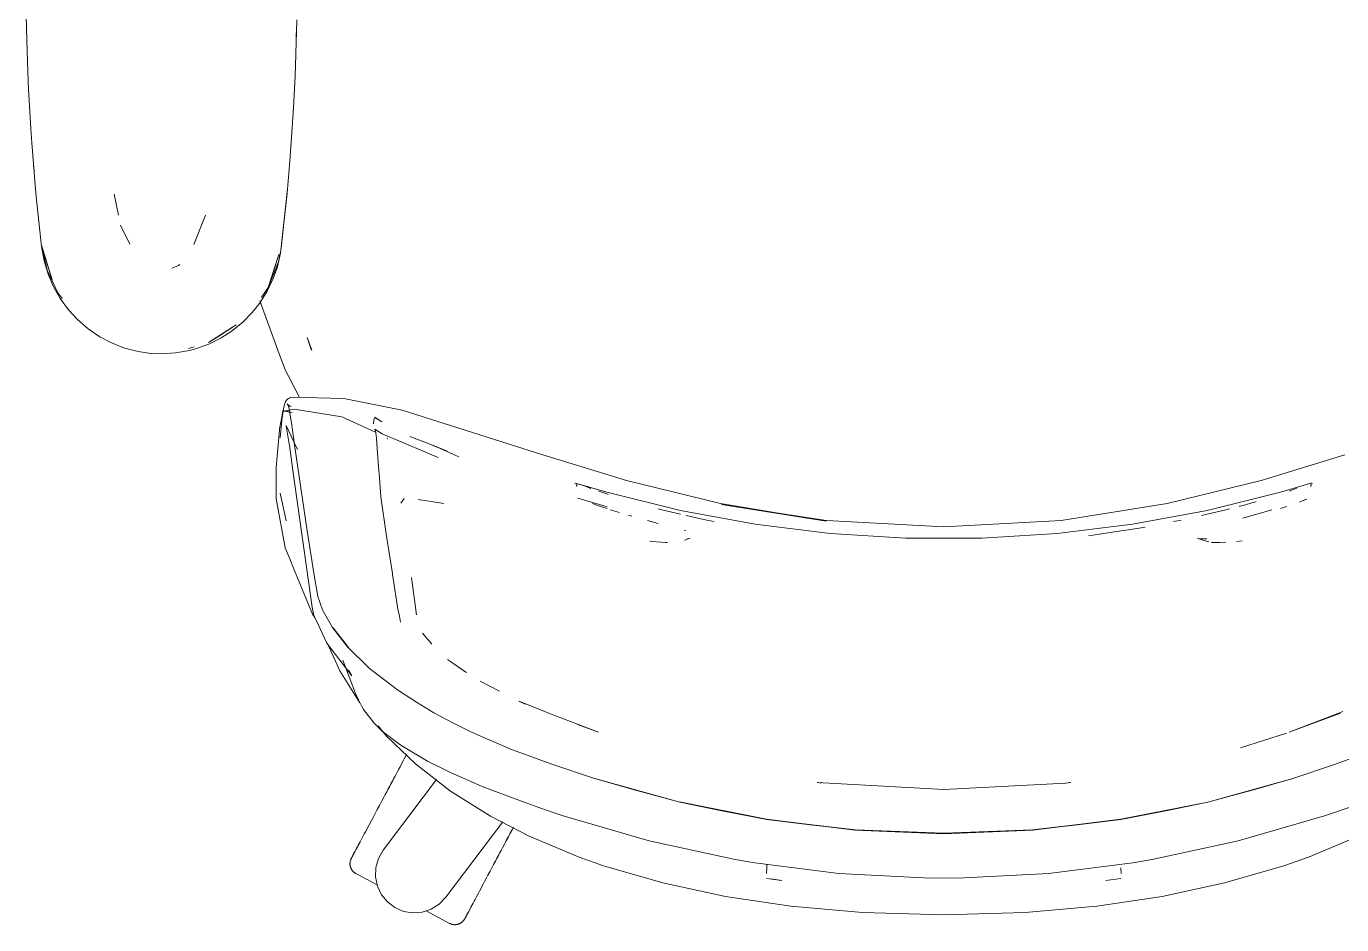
# Model space of a CAD drawing. Header units: millimetres. Extents: x 155927 to 326028, y -36033 to 97293.
# Drawn here: x 170546.9 to 171017.6, y 22986.7 to 23308.2 of the extents above; entities that cross this region are included whole.
import ezdxf

# ---------------------------------------------------------------- set-up
doc = ezdxf.new("R2010")
doc.units = ezdxf.units.MM
doc.header["$MEASUREMENT"] = 0
doc.layers.add('G-IMPT', color=8, linetype='CONTINUOUS', lineweight=9)
doc.layers.add('I-FURN', color=8, linetype='CONTINUOUS', lineweight=9)

msp = doc.modelspace()

# ---------------------------------------------------------------- linework, layer by layer
at = {"layer": 'G-IMPT'}
for p, q in [((170546.85, 23311.91), (170547.02, 23303.49)), ((170643.62, 23310.55), (170643.33, 23298.24)), ((170547.41, 23291.73), (170547.02, 23303.49)), ((170643.41, 23302.11), (170643.49, 23303.77)), ((170643.49, 23303.77), (170643.49, 23305.85)), ((170547.16, 23298.55), (170547.14, 23300.05)), ((170547.27, 23296.62), (170547.16, 23298.55)), ((170643.03, 23290.36), (170643.33, 23298.24)), ((170547.41, 23291.73), (170547.66, 23285.71)), ((170643.03, 23290.36), (170642.49, 23279.05)), ((170548.47, 23271.57), (170547.66, 23285.71)), ((170641.93, 23270.18), (170642.49, 23279.05)), ((170548.8, 23266.48), (170548.47, 23271.57)), ((170641.93, 23270.18), (170641.2, 23259.9)), ((170548.8, 23266.48), (170550.05, 23251.42)), ((170641.8, 23268.14), (170641.66, 23266.72)), ((170641.8, 23268.14), (170641.89, 23270.04)), ((170549.45, 23258.3), (170549.62, 23256.62)), ((170640.22, 23248.5), (170641.2, 23259.9)), ((170550.05, 23251.42), (170550.39, 23247.29)), ((170550.39, 23247.29), (170552.3, 23229.37)), ((170578.27, 23248.08), (170579.84, 23240.65)), ((170637.87, 23227.06), (170640.32, 23250.02)), ((170637.87, 23227.06), (170640.22, 23248.5)), ((170640.32, 23250.02), (170638.2, 23229.88)), ((170610.97, 23240.58), (170606.82, 23230.16)), ((170583.87, 23230.25), (170580.6, 23237.03)), ((170580.68, 23236.75), (170580.6, 23237.03)), ((170552.3, 23229.88), (170556.13, 23217.42)), ((170552.3, 23229.88), (170553.21, 23226.56)), ((170552.3, 23229.37), (170553.19, 23224.32)), ((170554.34, 23220.91), (170552.43, 23229.31)), ((170637.87, 23227.06), (170638.2, 23229.88)), ((170554.66, 23219.46), (170553.19, 23224.32)), ((170556.13, 23217.42), (170553.21, 23226.56)), ((170633.47, 23214.71), (170637.28, 23226.56)), ((170637.07, 23223.93), (170633.47, 23214.71)), ((170634.37, 23217.42), (170637.28, 23226.56)), ((170637.87, 23227.06), (170636.71, 23222.1)), ((170637.65, 23226.99), (170637.07, 23223.93)), ((170554.34, 23220.91), (170558.08, 23212.85)), ((170556.47, 23215.22), (170554.66, 23219.46)), ((170599.07, 23221.62), (170601.3, 23222.63)), ((170601.3, 23222.63), (170601.75, 23222.93)), ((170635.26, 23217.97), (170636.71, 23222.1)), ((170556.47, 23215.22), (170558.98, 23210.78)), ((170633.47, 23214.71), (170631.04, 23211.13)), ((170633.07, 23213.39), (170635.26, 23217.97)), ((170633.47, 23214.71), (170634.37, 23217.42)), ((170559.67, 23210.74), (170558.08, 23212.85)), ((170561.98, 23206.7), (170558.98, 23210.78)), ((170627.72, 23205.76), (170630.34, 23209.06)), ((170633.07, 23213.39), (170630.34, 23209.06)), ((170630.46, 23209.96), (170637.41, 23191.02)), ((170561.98, 23206.7), (170565.14, 23203.26)), ((170624.17, 23202.15), (170627.72, 23205.76)), ((170568.98, 23199.94), (170565.14, 23203.26)), ((170573.15, 23197.11), (170568.98, 23199.94)), ((170612.04, 23195.1), (170621.99, 23201.42)), ((170615.72, 23197.26), (170621.99, 23201.42)), ((170624.17, 23202.15), (170620.2, 23198.96)), ((170573.15, 23197.11), (170577.31, 23194.92)), ((170577.31, 23194.92), (170582.02, 23193.08)), ((170612.04, 23195.1), (170615.72, 23197.26)), ((170612.14, 23194.45), (170616.65, 23196.69)), ((170616.65, 23196.69), (170620.2, 23198.96)), ((170649, 23192.32), (170647.37, 23196.79)), ((170647.37, 23196.79), (170648.74, 23192.91)), ((170586.89, 23191.82), (170582.02, 23193.08)), ((170586.89, 23191.82), (170591.4, 23191.17)), ((170595.25, 23191), (170591.4, 23191.17)), ((170595.25, 23191), (170600.29, 23191.3)), ((170600.29, 23191.3), (170605.24, 23192.18)), ((170606.93, 23193.54), (170604.9, 23192.92)), ((170605.24, 23192.18), (170607.37, 23192.74)), ((170612.14, 23194.45), (170607.37, 23192.74)), ((170637.41, 23191.02), (170639.6, 23185.05)), ((170649, 23192.32), (170648.74, 23192.91)), ((170640.52, 23183.29), (170639.6, 23185.05)), ((170644.66, 23175.38), (170640.52, 23183.29)), ((170638.54, 23168.79), (170639.07, 23172.07)), ((170639.62, 23173.93), (170639.07, 23172.07)), ((170639.62, 23173.93), (170639.94, 23174.47)), ((170639.94, 23174.47), (170640.44, 23174.84)), ((170640.66, 23172.58), (170640.27, 23173.08)), ((170640.83, 23171.98), (170640.27, 23173.08)), ((170641.47, 23175.45), (170640.44, 23174.84)), ((170641.06, 23174.97), (170640.44, 23174.84)), ((170640.44, 23174.84), (170640.51, 23174.86)), ((170641.06, 23174.97), (170640.51, 23174.86)), ((170640.83, 23171.98), (170640.66, 23172.6)), ((170640.66, 23172.6), (170641.77, 23166.33)), ((170640.66, 23172.58), (170641.2, 23172.26)), ((170641.7, 23172.18), (170641.2, 23172.26)), ((170660.46, 23175.06), (170641.47, 23175.45)), ((170660.46, 23175.06), (170681.41, 23170.87)), ((170637.47, 23164.13), (170638.28, 23168.38)), ((170638.46, 23168.17), (170637.94, 23163.49)), ((170638.28, 23168.38), (170638.72, 23170.7)), ((170638.54, 23168.79), (170638.46, 23168.17)), ((170642, 23169.97), (170638.72, 23170.7)), ((170639.13, 23170.46), (170642.71, 23171.15)), ((170642, 23169.97), (170639.13, 23170.46)), ((170659.76, 23168.43), (170642.71, 23171.15)), ((170659.76, 23168.43), (170672.11, 23162.82)), ((170671.12, 23166), (170671.29, 23167.36)), ((170671.29, 23167.36), (170671.57, 23168.23)), ((170671.59, 23168.29), (170671.57, 23168.23)), ((170674.05, 23166.7), (170671.57, 23168.23)), ((170671.57, 23168.23), (170674.04, 23166.74)), ((170671.59, 23168.29), (170674.05, 23166.7)), ((170731.66, 23154.88), (170681.41, 23170.87)), ((170637.42, 23163.66), (170636.62, 23154.33)), ((170637.42, 23163.66), (170637.47, 23164.13)), ((170637.94, 23163.49), (170637.73, 23160.9)), ((170639.86, 23165.36), (170643.92, 23156.8)), ((170639.86, 23165.36), (170640, 23164.5)), ((170640.83, 23159.48), (170640, 23164.5)), ((170641.77, 23166.33), (170642.88, 23158.48)), ((170671.88, 23163.37), (170671.59, 23164.09)), ((170671.59, 23164.09), (170674.26, 23162.33)), ((170671.88, 23163.37), (170671.88, 23163.36)), ((170672.18, 23160.97), (170671.88, 23163.36)), ((170674.26, 23162.33), (170694.24, 23153.89)), ((170640.83, 23159.48), (170641.05, 23158.18)), ((170642.49, 23147.52), (170641.05, 23158.18)), ((170642.88, 23158.48), (170647.43, 23127.61)), ((170672.18, 23160.97), (170672.18, 23160.89)), ((170672.48, 23157.02), (170672.18, 23160.89)), ((170675.98, 23160.88), (170676.25, 23160.44)), ((170692.6, 23158.19), (170684.13, 23161.44)), ((170697.5, 23156.17), (170692.39, 23158.2)), ((170692.39, 23158.2), (170697.51, 23156.17)), ((170692.6, 23158.19), (170697.5, 23156.17)), ((170694.98, 23157.17), (170701.69, 23154.12)), ((170636.62, 23154.33), (170636.28, 23150.38)), ((170673.04, 23149.16), (170672.48, 23157.02)), ((170761.63, 23145.7), (170731.66, 23154.88)), ((171018.78, 23154.88), (170988.8, 23145.7)), ((170636.28, 23146.21), (170636.28, 23150.38)), ((170673.11, 23148.17), (170673.04, 23149.16)), ((170673.73, 23139.93), (170673.11, 23148.17)), ((170636.31, 23139.24), (170636.28, 23146.21)), ((170642.49, 23147.52), (170649.16, 23100.3)), ((170743.46, 23144.74), (170743.22, 23144.6)), ((170754.68, 23141.47), (170743.46, 23144.74)), ((170744, 23143.65), (170743.61, 23144.26)), ((170744, 23143.65), (170743.85, 23143.86)), ((170754.68, 23141.47), (170743.86, 23144.58)), ((170744.15, 23144.53), (170743.86, 23144.58)), ((170754.68, 23141.47), (170744.15, 23144.53)), ((170747.93, 23143.19), (170746.86, 23143.59)), ((170748.9, 23142.85), (170747.93, 23143.19)), ((170761.63, 23145.7), (170795.31, 23137.38)), ((170955.12, 23137.38), (170988.8, 23145.7)), ((170995.75, 23141.47), (171006.18, 23144.54)), ((171006.45, 23144.61), (171006.18, 23144.54)), ((171006.44, 23143.65), (171006.82, 23144.26)), ((171006.44, 23143.65), (171006.58, 23143.86)), ((171006.75, 23144.68), (171006.45, 23144.61)), ((171006.97, 23144.74), (171006.75, 23144.68)), ((171007.21, 23144.65), (171006.97, 23144.74)), ((170636.31, 23139.24), (170639.54, 23121.54)), ((170637.72, 23141.1), (170639.76, 23131.8)), ((170673.73, 23139.93), (170673.74, 23139.85)), ((170675.77, 23125.78), (170673.74, 23139.85)), ((170682.12, 23139.19), (170680.84, 23137.55)), ((170687.07, 23138.84), (170696.23, 23137.44)), ((170687.07, 23138.84), (170687.42, 23138.79)), ((170754.69, 23136.27), (170744.26, 23139.31)), ((170751.65, 23141.86), (170752.46, 23141.57)), ((170754.68, 23140.84), (170752.46, 23141.57)), ((170781, 23134.92), (170754.68, 23141.47)), ((170754.68, 23140.84), (170755.14, 23140.69)), ((170969.43, 23134.92), (170995.75, 23141.47)), ((171000.95, 23142.63), (170998.85, 23141.88)), ((171000.95, 23142.63), (171001.61, 23142.87)), ((171003.5, 23138.34), (171002.49, 23137.97)), ((171003.5, 23138.34), (171005.16, 23138.95)), ((170749.5, 23137.4), (170751.66, 23136.64)), ((170752.38, 23136.38), (170751.66, 23136.64)), ((170752.38, 23136.38), (170754.69, 23135.61)), ((170755.82, 23135.23), (170756.6, 23134.99)), ((170756.6, 23134.99), (170759.1, 23134.2)), ((170774.26, 23135.15), (170772.98, 23135.49)), ((170781.01, 23133.6), (170774.26, 23135.15)), ((170781, 23134.92), (170807.67, 23129.99)), ((170795.31, 23137.38), (170833.06, 23131.13)), ((170833.23, 23131.39), (170795.69, 23137.12)), ((170833.06, 23131.13), (170795.69, 23137.12)), ((170955.12, 23137.38), (170917.2, 23131.39)), ((170969.43, 23134.92), (170942.77, 23129.99)), ((170967.44, 23133.15), (170969.42, 23133.6)), ((170976.17, 23135.15), (170969.42, 23133.6)), ((170976.17, 23135.15), (170977.47, 23135.49)), ((170981.19, 23136.45), (170981.01, 23136.41)), ((170982.33, 23136.77), (170981.19, 23136.45)), ((170992.65, 23135.18), (170982.19, 23132.25)), ((170982.33, 23136.77), (170986.32, 23137.89)), ((170986.32, 23137.89), (170987.01, 23138.09)), ((170995.74, 23135.63), (170997.96, 23136.35)), ((170639.76, 23131.8), (170639.91, 23131.22)), ((170762.39, 23133.21), (170763.51, 23132.88)), ((170769.18, 23131.3), (170773.04, 23130.3)), ((170769.18, 23131.3), (170770.71, 23130.91)), ((170790.41, 23131.44), (170782.99, 23133.15)), ((170793.04, 23130.97), (170790.41, 23131.44)), ((170807.67, 23129.99), (170834.59, 23126.69)), ((170833.23, 23131.39), (170875.22, 23129.03)), ((170917.2, 23131.39), (170875.22, 23129.03)), ((170942.77, 23129.99), (170915.85, 23126.69)), ((170947.29, 23129.02), (170944.39, 23128.46)), ((170957.4, 23130.94), (170960.21, 23131.48)), ((170647.43, 23127.61), (170649.83, 23111.84)), ((170675.77, 23125.78), (170677.89, 23112.42)), ((170782.8, 23127.7), (170782.39, 23127.84)), ((170784.4, 23125.03), (170782.45, 23124.35)), ((170784.4, 23125.03), (170783.36, 23124.82)), ((170861.66, 23125.04), (170834.59, 23126.69)), ((170888.78, 23125.04), (170861.66, 23125.04)), ((170888.78, 23125.04), (170915.85, 23126.69)), ((170928.61, 23126.07), (170926.95, 23125.89)), ((170937.14, 23127.37), (170928.61, 23126.07)), ((170937.14, 23127.37), (170942.76, 23128.22)), ((170942.76, 23128.22), (170944.39, 23128.46)), ((170967.08, 23124.82), (170966.03, 23125.03)), ((170966.03, 23125.03), (170967.98, 23124.35)), ((170967.08, 23124.82), (170969.38, 23124.78)), ((170967.98, 23124.35), (170970.13, 23123.74)), ((170969.24, 23124.77), (170969.38, 23124.78)), ((170639.54, 23121.54), (170641.14, 23117.68)), ((170770.53, 23123.88), (170770.05, 23123.91)), ((170774.24, 23123.6), (170770.53, 23123.88)), ((170774.24, 23123.6), (170775.61, 23123.5)), ((170776.31, 23123.5), (170775.61, 23123.5)), ((170971.08, 23123.49), (170976.14, 23123.58)), ((170971.08, 23123.49), (170973.87, 23123.5)), ((170976.14, 23123.58), (170973.87, 23123.5)), ((170979.94, 23123.89), (170982.03, 23124.11)), ((170642.53, 23114.32), (170641.14, 23117.68)), ((170649.33, 23097.87), (170642.53, 23114.32)), ((170651.13, 23104.17), (170649.83, 23111.84)), ((170677.89, 23112.42), (170677.97, 23111.91)), ((170678.06, 23111.3), (170677.97, 23111.91)), ((170678.06, 23111.3), (170679.87, 23099.58)), ((170684.74, 23111), (170686.52, 23097.65)), ((170651.13, 23104.17), (170652.88, 23099.38)), ((170649.16, 23100.3), (170649.81, 23097.31)), ((170650.1, 23096.7), (170649.33, 23097.87)), ((170651.38, 23093.94), (170649.81, 23097.31)), ((170653.09, 23098.96), (170652.88, 23099.38)), ((170656.38, 23093.12), (170653.09, 23098.96)), ((170679.87, 23099.58), (170679.94, 23099.11)), ((170680.36, 23097.13), (170679.94, 23099.11)), ((170680.82, 23094.96), (170680.36, 23097.13)), ((170686.52, 23097.65), (170686.38, 23098.12)), ((170651.38, 23093.94), (170654.42, 23087.42)), ((170656.38, 23093.12), (170661.8, 23086.16)), ((170662.11, 23085.95), (170656.71, 23092.9)), ((170656.71, 23092.9), (170659.3, 23089.52)), ((170663.36, 23075.72), (170654.42, 23087.42)), ((170662.11, 23085.95), (170659.3, 23089.52)), ((170692.02, 23087.15), (170688.68, 23091.06)), ((170655.09, 23086.24), (170659.07, 23077.61)), ((170669.7, 23078.42), (170661.8, 23086.16)), ((170659.07, 23077.61), (170666.19, 23066.16)), ((170660.13, 23081.37), (170664.64, 23069.47)), ((170663.36, 23075.72), (170662.2, 23077.75)), ((170669.7, 23078.42), (170680.14, 23070.4)), ((170698.66, 23080.88), (170697.55, 23081.63)), ((170698.66, 23080.88), (170703.79, 23077.38)), ((170703.79, 23077.38), (170704.37, 23076.99)), ((170709.26, 23073.85), (170716.23, 23070.31)), ((170665.71, 23067.24), (170664.64, 23069.47)), ((170680.39, 23070.23), (170680.14, 23070.4)), ((170686.49, 23066.35), (170680.39, 23070.23)), ((170666.88, 23064.8), (170665.71, 23067.24)), ((170667.5, 23063.67), (170666.88, 23064.8)), ((170667.5, 23063.67), (170671.36, 23058.8)), ((170686.49, 23066.35), (170692.72, 23062.58)), ((170732.42, 23062.95), (170723.1, 23066.68)), ((170723.1, 23066.68), (170725.34, 23065.68)), ((170671.36, 23058.8), (170674.38, 23055.91)), ((170699.51, 23059.01), (170692.72, 23062.58)), ((170699.51, 23059.01), (170706.24, 23055.62)), ((170734.15, 23062.29), (170732.42, 23062.95)), ((170751.6, 23055.58), (170734.15, 23062.29)), ((170751.6, 23055.58), (170744.17, 23058.3)), ((170998.83, 23055.58), (171017.24, 23062.4)), ((170998.83, 23055.58), (171016.28, 23062.29)), ((171016.28, 23062.29), (171018.01, 23062.95)), ((170675.8, 23054.24), (170672.8, 23057.91)), ((170674.38, 23055.91), (170680.51, 23051.19)), ((170675.8, 23054.24), (170686.1, 23044.28)), ((170720.46, 23049.45), (170706.24, 23055.62)), ((170981.36, 23050.05), (170997.85, 23055.3)), ((170680.51, 23051.19), (170681.8, 23050.33)), ((170689.8, 23045.6), (170681.8, 23050.33)), ((170735.34, 23043.99), (170720.46, 23049.45)), ((170981.36, 23050.05), (170984.8, 23051.12)), ((171029.97, 23049.45), (171015.09, 23043.99)), ((170698.7, 23034.47), (170686.1, 23044.28)), ((170690.4, 23045.29), (170689.8, 23045.6)), ((170690.4, 23045.29), (170698.41, 23041.29)), ((170698.85, 23041.07), (170698.41, 23041.29)), ((170698.85, 23041.07), (170709.81, 23036.3)), ((170735.34, 23043.99), (170750.26, 23038.98)), ((171000.17, 23038.98), (171015.09, 23043.99)), ((170709.81, 23036.3), (170713.49, 23034.82)), ((170728.57, 23029.22), (170713.49, 23034.82)), ((170780.76, 23030.6), (170750.26, 23038.98)), ((170763.51, 23035.25), (170750.35, 23039.02)), ((170780.76, 23030.6), (170750.35, 23039.02)), ((170763.51, 23035.25), (170780.76, 23030.6)), ((170875.22, 23035.09), (170829.88, 23037.59)), ((170829.88, 23037.59), (170831.49, 23037.36)), ((170829.94, 23037.64), (170830.18, 23037.6)), ((170831.49, 23037.36), (170830.18, 23037.6)), ((170875.22, 23035.04), (170918.94, 23037.36)), ((170875.22, 23035.09), (170918.94, 23037.36)), ((170918.94, 23037.36), (170920.72, 23037.63)), ((170918.94, 23037.36), (170920.25, 23037.6)), ((170920.49, 23037.64), (170920.25, 23037.6)), ((170969.67, 23030.6), (171000.08, 23039.02)), ((170969.67, 23030.6), (171000.17, 23038.98)), ((170986.92, 23035.25), (170969.67, 23030.6)), ((170986.92, 23035.25), (171000.08, 23039.02)), ((170712.99, 23025.5), (170698.7, 23034.47)), ((170811.89, 23024.42), (170780.64, 23030.64)), ((170780.64, 23030.64), (170811.81, 23024.43)), ((170780.76, 23030.6), (170795.78, 23027.52)), ((170969.67, 23030.6), (170938.55, 23024.42)), ((170969.67, 23030.6), (170938.63, 23024.43)), ((170969.67, 23030.6), (170954.65, 23027.52)), ((170726.77, 23018.41), (170712.99, 23025.5)), ((170728.57, 23029.22), (170735.39, 23026.88)), ((170738.99, 23025.68), (170735.39, 23026.88)), ((170738.99, 23025.68), (170769.82, 23016.74)), ((170811.89, 23024.42), (170795.78, 23027.52)), ((170938.55, 23024.42), (170954.65, 23027.52)), ((170980.61, 23016.74), (171011.44, 23025.68)), ((171011.44, 23025.68), (171015.04, 23026.88)), ((171021.98, 23029.28), (171015.04, 23026.88)), ((170843.4, 23020.6), (170811.81, 23024.43)), ((170827.36, 23022.48), (170811.89, 23024.42)), ((170843.44, 23020.64), (170811.89, 23024.42)), ((170827.36, 23022.48), (170843.44, 23020.64)), ((170843.44, 23020.64), (170858.33, 23019.96)), ((170843.44, 23020.64), (170875.22, 23019.5)), ((170906.99, 23020.64), (170875.22, 23019.5)), ((170892.1, 23019.96), (170906.99, 23020.64)), ((170906.99, 23020.64), (170938.55, 23024.42)), ((170906.99, 23020.64), (170923.07, 23022.48)), ((170907.03, 23020.6), (170938.63, 23024.43)), ((170938.55, 23024.42), (170923.07, 23022.48)), ((170744.74, 23010.89), (170726.77, 23018.41)), ((170800.61, 23010.07), (170769.82, 23016.74)), ((170875.22, 23019.27), (170843.4, 23020.6)), ((170858.33, 23019.96), (170875.22, 23019.5)), ((170907.03, 23020.6), (170875.22, 23019.27)), ((170892.1, 23019.96), (170875.22, 23019.5)), ((170980.61, 23016.74), (170949.82, 23010.07)), ((171005.69, 23010.89), (171023.66, 23018.41)), ((170744.74, 23010.89), (170753.48, 23007.82)), ((170753.48, 23007.82), (170774.72, 23001.64)), ((170807.53, 23008.89), (170800.61, 23010.07)), ((170837.7, 23005.07), (170807.53, 23008.89)), ((170811.77, 23005), (170811.84, 23007.09)), ((170811.89, 23008.34), (170811.84, 23007.09)), ((170912.73, 23005.07), (170942.9, 23008.89)), ((170938.59, 23007.09), (170938.66, 23005)), ((170942.9, 23008.89), (170949.82, 23010.07)), ((170996.95, 23007.82), (170975.71, 23001.64)), ((170996.95, 23007.82), (171005.69, 23010.89)), ((170811.77, 23005.16), (170811.77, 23005.11)), ((170811.77, 23005), (170811.77, 23005.11)), ((170811.8, 23003.24), (170817.22, 23002.59)), ((170813.45, 23003.16), (170817.22, 23002.59)), ((170867.9, 23003.46), (170837.7, 23005.07)), ((170867.9, 23003.46), (170875.22, 23003.36)), ((170882.53, 23003.46), (170875.22, 23003.36)), ((170882.53, 23003.46), (170912.73, 23005.07)), ((170938.63, 23003.24), (170933.22, 23002.59)), ((170938.66, 23005), (170938.66, 23005.11)), ((170774.72, 23001.64), (170797.08, 22996.83)), ((170975.71, 23001.64), (170953.35, 22996.83)), ((170820.5, 22993.34), (170797.08, 22996.83)), ((170846.07, 22991.08), (170820.5, 22993.34)), ((170929.93, 22993.34), (170904.36, 22991.08)), ((170953.35, 22996.83), (170929.93, 22993.34)), ((170875.22, 22990.23), (170846.07, 22991.08)), ((170904.36, 22991.08), (170875.22, 22990.23))]:
    msp.add_line(p, q, dxfattribs=at)
at = {"layer": 'I-FURN'}
for p, q in [((170680.6, 23043.24), (170681.11, 23044.19)), ((170681.38, 23044.7), (170680.88, 23043.76)), ((170681.11, 23044.19), (170681.61, 23045.13)), ((170681.87, 23045.63), (170681.38, 23044.7)), ((170681.61, 23045.13), (170682.1, 23046.05)), ((170682.36, 23046.54), (170681.87, 23045.63)), ((170682.1, 23046.05), (170682.58, 23046.96)), ((170682.84, 23047.44), (170682.36, 23046.54)), ((170678.81, 23039.86), (170678.28, 23038.87)), ((170678.52, 23039.33), (170679.05, 23040.32)), ((170679.33, 23040.85), (170678.81, 23039.86)), ((170679.05, 23040.32), (170679.57, 23041.3)), ((170679.85, 23041.83), (170679.33, 23040.85)), ((170679.57, 23041.3), (170680.09, 23042.28)), ((170680.37, 23042.8), (170679.85, 23041.83)), ((170680.09, 23042.28), (170680.6, 23043.24)), ((170680.88, 23043.76), (170680.37, 23042.8)), ((170674.62, 23013.35), (170693.69, 23038.66)), ((170676.15, 23034.86), (170675.61, 23033.85)), ((170675.86, 23034.31), (170676.39, 23035.32)), ((170676.68, 23035.86), (170676.15, 23034.86)), ((170676.39, 23035.32), (170676.93, 23036.32)), ((170677.21, 23036.87), (170676.68, 23035.86)), ((170676.93, 23036.32), (170677.46, 23037.33)), ((170677.75, 23037.87), (170677.21, 23036.87)), ((170677.46, 23037.33), (170677.99, 23038.33)), ((170678.28, 23038.87), (170677.75, 23037.87)), ((170677.99, 23038.33), (170678.52, 23039.33)), ((170673.22, 23029.35), (170673.74, 23030.33)), ((170674.02, 23030.86), (170673.5, 23029.88)), ((170673.74, 23030.33), (170674.26, 23031.32)), ((170674.55, 23031.85), (170674.02, 23030.86)), ((170674.26, 23031.32), (170674.79, 23032.31)), ((170675.08, 23032.85), (170674.55, 23031.85)), ((170674.79, 23032.31), (170675.32, 23033.31)), ((170675.61, 23033.85), (170675.08, 23032.85)), ((170675.32, 23033.31), (170675.86, 23034.31)), ((170670.71, 23024.64), (170671.2, 23025.55)), ((170671.46, 23026.05), (170670.97, 23025.13)), ((170671.2, 23025.55), (170671.69, 23026.48)), ((170671.96, 23026.99), (170671.46, 23026.05)), ((170671.69, 23026.48), (170672.19, 23027.43)), ((170672.47, 23027.94), (170671.96, 23026.99)), ((170672.19, 23027.43), (170672.7, 23028.38)), ((170672.98, 23028.91), (170672.47, 23027.94)), ((170672.7, 23028.38), (170673.22, 23029.35)), ((170673.5, 23029.88), (170672.98, 23028.91)), ((170668.67, 23020.8), (170668.24, 23020)), ((170669.11, 23021.62), (170668.67, 23020.8)), ((170668.87, 23021.17), (170669.31, 23022.01)), ((170669.56, 23022.47), (170669.11, 23021.62)), ((170669.31, 23022.01), (170669.77, 23022.87)), ((170670.02, 23023.34), (170669.56, 23022.47)), ((170669.77, 23022.87), (170670.24, 23023.74)), ((170670.49, 23024.22), (170670.02, 23023.34)), ((170670.24, 23023.74), (170670.71, 23024.64)), ((170670.97, 23025.13), (170670.49, 23024.22)), ((170717.36, 23023.57), (170696.97, 22996.51)), ((170720.19, 23019.71), (170720.71, 23020.68)), ((170720.98, 23021.2), (170720.47, 23020.23)), ((170720.71, 23020.68), (170721.22, 23021.64)), ((170666.33, 23016.39), (170665.99, 23015.76)), ((170666.68, 23017.05), (170666.33, 23016.39)), ((170667.05, 23017.75), (170666.68, 23017.05)), ((170667.43, 23018.47), (170667.05, 23017.75)), ((170667.83, 23019.22), (170667.43, 23018.47)), ((170668.24, 23020), (170667.83, 23019.22)), ((170718.36, 23016.27), (170717.83, 23015.27)), ((170718.08, 23015.73), (170718.61, 23016.73)), ((170718.89, 23017.27), (170718.36, 23016.27)), ((170718.61, 23016.73), (170719.14, 23017.73)), ((170719.42, 23018.27), (170718.89, 23017.27)), ((170719.14, 23017.73), (170719.67, 23018.72)), ((170719.95, 23019.25), (170719.42, 23018.27)), ((170719.67, 23018.72), (170720.19, 23019.71)), ((170720.47, 23020.23), (170719.95, 23019.25)), ((170663.62, 23011.31), (170663.5, 23011.07)), ((170663.55, 23011.17), (170663.69, 23011.43)), ((170663.77, 23011.59), (170663.62, 23011.31)), ((170663.69, 23011.43), (170663.85, 23011.73)), ((170663.94, 23011.91), (170663.77, 23011.59)), ((170663.85, 23011.73), (170664.03, 23012.07)), ((170664.13, 23012.26), (170663.94, 23011.91)), ((170664.03, 23012.07), (170664.23, 23012.44)), ((170664.34, 23012.65), (170664.13, 23012.26)), ((170664.23, 23012.44), (170664.44, 23012.85)), ((170664.57, 23013.08), (170664.34, 23012.65)), ((170664.44, 23012.85), (170664.68, 23013.29)), ((170664.82, 23013.55), (170664.57, 23013.08)), ((170664.68, 23013.29), (170664.94, 23013.78)), ((170665.08, 23014.05), (170664.82, 23013.55)), ((170664.94, 23013.78), (170665.21, 23014.29)), ((170665.37, 23014.59), (170665.08, 23014.05)), ((170665.21, 23014.29), (170665.5, 23014.84)), ((170665.67, 23015.16), (170665.37, 23014.59)), ((170665.5, 23014.84), (170665.82, 23015.43)), ((170665.99, 23015.76), (170665.67, 23015.16)), ((170672.92, 23010.43), (170674.62, 23013.35)), ((170715.69, 23011.26), (170715.16, 23010.26)), ((170715.41, 23010.72), (170715.94, 23011.72)), ((170716.23, 23012.26), (170715.69, 23011.26)), ((170715.94, 23011.72), (170716.47, 23012.72)), ((170716.76, 23013.26), (170716.23, 23012.26)), ((170716.47, 23012.72), (170717.01, 23013.72)), ((170717.3, 23014.27), (170716.76, 23013.26)), ((170717.01, 23013.72), (170717.54, 23014.73)), ((170717.83, 23015.27), (170717.3, 23014.27)), ((170717.54, 23014.73), (170718.08, 23015.73)), ((170662.7, 23008.71), (170662.71, 23008.88)), ((170662.7, 23008.55), (170662.7, 23008.71)), ((170662.7, 23008.39), (170662.7, 23008.55)), ((170662.71, 23008.23), (170662.7, 23008.39)), ((170662.71, 23008.88), (170662.73, 23009.04)), ((170662.73, 23008.07), (170662.71, 23008.23)), ((170662.73, 23009.04), (170662.75, 23009.2)), ((170662.75, 23007.91), (170662.73, 23008.07)), ((170662.75, 23009.2), (170662.78, 23009.35)), ((170662.78, 23007.75), (170662.75, 23007.91)), ((170662.78, 23009.35), (170662.81, 23009.51)), ((170662.82, 23007.6), (170662.78, 23007.75)), ((170662.81, 23009.51), (170662.85, 23009.67)), ((170662.86, 23007.44), (170662.82, 23007.6)), ((170662.85, 23009.67), (170662.9, 23009.82)), ((170662.91, 23007.29), (170662.86, 23007.44)), ((170662.9, 23009.82), (170662.95, 23009.97)), ((170662.96, 23007.13), (170662.91, 23007.29)), ((170662.95, 23009.97), (170663.01, 23010.12)), ((170663.02, 23006.98), (170662.96, 23007.13)), ((170663.01, 23010.12), (170663.08, 23010.27)), ((170663.09, 23006.84), (170663.02, 23006.98)), ((170663.08, 23010.27), (170663.15, 23010.42)), ((170663.16, 23006.69), (170663.09, 23006.84)), ((170663.15, 23010.42), (170663.17, 23010.45)), ((170663.24, 23006.55), (170663.16, 23006.69)), ((170663.2, 23010.5), (170663.17, 23010.46)), ((170663.17, 23010.45), (170663.18, 23010.47)), ((170663.17, 23010.46), (170663.17, 23010.45)), ((170663.18, 23010.47), (170663.21, 23010.53)), ((170663.24, 23010.58), (170663.2, 23010.5)), ((170663.21, 23010.53), (170663.27, 23010.63)), ((170663.3, 23010.71), (170663.24, 23010.58)), ((170663.32, 23006.41), (170663.24, 23006.55)), ((170663.27, 23010.63), (170663.34, 23010.77)), ((170663.39, 23010.87), (170663.3, 23010.71)), ((170663.34, 23010.77), (170663.44, 23010.95)), ((170663.5, 23011.07), (170663.39, 23010.87)), ((170663.44, 23010.95), (170663.55, 23011.17)), ((170671.84, 23003.82), (170671.98, 23007.19)), ((170671.98, 23007.19), (170672.92, 23010.43)), ((170712.81, 23005.83), (170713.32, 23006.79)), ((170713.6, 23007.31), (170713.08, 23006.35)), ((170713.32, 23006.79), (170713.83, 23007.76)), ((170714.11, 23008.28), (170713.6, 23007.31)), ((170713.83, 23007.76), (170714.35, 23008.74)), ((170714.64, 23009.27), (170714.11, 23008.28)), ((170714.35, 23008.74), (170714.88, 23009.72)), ((170715.16, 23010.26), (170714.64, 23009.27)), ((170714.88, 23009.72), (170715.41, 23010.72)), ((170663.41, 23006.28), (170663.32, 23006.41)), ((170663.5, 23006.15), (170663.41, 23006.28)), ((170663.6, 23006.02), (170663.5, 23006.15)), ((170663.7, 23005.9), (170663.6, 23006.02)), ((170663.81, 23005.78), (170663.7, 23005.9)), ((170663.93, 23005.66), (170663.81, 23005.78)), ((170664.04, 23005.55), (170663.93, 23005.66)), ((170664.17, 23005.45), (170664.04, 23005.55)), ((170664.29, 23005.35), (170664.17, 23005.45)), ((170664.42, 23005.26), (170664.29, 23005.35)), ((170664.56, 23005.17), (170664.42, 23005.26)), ((170664.7, 23005.08), (170664.56, 23005.17)), ((170664.84, 23005), (170664.7, 23005.08)), ((170664.84, 23005), (170672.42, 23000.97)), ((170672.51, 23000.51), (170671.84, 23003.82)), ((170710.39, 23001.27), (170710.85, 23002.15)), ((170710.85, 23002.15), (170711.33, 23003.04)), ((170711.59, 23003.53), (170711.11, 23002.63)), ((170711.33, 23003.04), (170711.81, 23003.96)), ((170712.08, 23004.46), (170711.59, 23003.53)), ((170711.81, 23003.96), (170712.31, 23004.89)), ((170712.58, 23005.39), (170712.08, 23004.46)), ((170712.31, 23004.89), (170712.81, 23005.83)), ((170713.08, 23006.35), (170712.58, 23005.39)), ((170673.95, 22997.46), (170672.51, 23000.51)), ((170676.08, 22994.85), (170673.95, 22997.46)), ((170707.84, 22996.48), (170708.23, 22997.22)), ((170708.23, 22997.22), (170708.64, 22997.98)), ((170708.64, 22997.98), (170709.05, 22998.77)), ((170709.05, 22998.77), (170709.49, 22999.58)), ((170709.49, 22999.58), (170709.93, 23000.41)), ((170709.93, 23000.41), (170710.39, 23001.27)), ((170678.78, 22992.82), (170676.08, 22994.85)), ((170681.88, 22991.49), (170678.78, 22992.82)), ((170694.63, 22994.08), (170691.77, 22992.28)), ((170696.97, 22996.51), (170694.63, 22994.08)), ((170705.7, 22992.46), (170705.43, 22991.95)), ((170705.55, 22992.18), (170705.83, 22992.7)), ((170705.98, 22992.99), (170705.7, 22992.46)), ((170705.83, 22992.7), (170706.12, 22993.25)), ((170706.29, 22993.56), (170705.98, 22992.99)), ((170706.12, 22993.25), (170706.43, 22993.83)), ((170706.43, 22993.83), (170706.76, 22994.45)), ((170706.76, 22994.45), (170707.1, 22995.1)), ((170707.1, 22995.1), (170707.46, 22995.77)), ((170707.46, 22995.77), (170707.84, 22996.48)), ((170685.21, 22990.95), (170681.88, 22991.49)), ((170688.57, 22991.21), (170685.21, 22990.95)), ((170691.77, 22992.28), (170688.57, 22991.21)), ((170689.93, 22991.66), (170698.34, 22987.19)), ((170702.89, 22987.73), (170702.77, 22987.62)), ((170703.01, 22987.83), (170702.89, 22987.73)), ((170703.12, 22987.95), (170703.01, 22987.83)), ((170703.23, 22988.07), (170703.12, 22987.95)), ((170703.34, 22988.19), (170703.23, 22988.07)), ((170703.44, 22988.32), (170703.34, 22988.19)), ((170703.53, 22988.45), (170703.44, 22988.32)), ((170703.62, 22988.58), (170703.53, 22988.45)), ((170703.71, 22988.72), (170703.62, 22988.58)), ((170703.79, 22988.86), (170703.71, 22988.72)), ((170703.81, 22988.91), (170703.79, 22988.86)), ((170703.79, 22988.86), (170703.8, 22988.88)), ((170703.79, 22988.86), (170703.79, 22988.86)), ((170703.8, 22988.88), (170703.83, 22988.94)), ((170703.85, 22988.99), (170703.81, 22988.91)), ((170703.83, 22988.94), (170703.88, 22989.04)), ((170703.92, 22989.11), (170703.85, 22988.99)), ((170703.88, 22989.04), (170703.96, 22989.18)), ((170704.01, 22989.27), (170703.92, 22989.11)), ((170703.96, 22989.18), (170704.05, 22989.36)), ((170704.11, 22989.47), (170704.01, 22989.27)), ((170704.05, 22989.36), (170704.17, 22989.58)), ((170704.24, 22989.71), (170704.11, 22989.47)), ((170704.17, 22989.58), (170704.31, 22989.84)), ((170704.39, 22989.99), (170704.24, 22989.71)), ((170704.31, 22989.84), (170704.46, 22990.13)), ((170704.56, 22990.31), (170704.39, 22989.99)), ((170704.46, 22990.13), (170704.64, 22990.47)), ((170704.75, 22990.67), (170704.56, 22990.31)), ((170704.64, 22990.47), (170704.84, 22990.84)), ((170704.96, 22991.06), (170704.75, 22990.67)), ((170704.84, 22990.84), (170705.06, 22991.25)), ((170705.18, 22991.49), (170704.96, 22991.06)), ((170705.06, 22991.25), (170705.3, 22991.7)), ((170705.43, 22991.95), (170705.18, 22991.49)), ((170705.3, 22991.7), (170705.55, 22992.18)), ((170698.37, 22987.17), (170698.34, 22987.19)), ((170698.52, 22987.1), (170698.37, 22987.17)), ((170698.67, 22987.03), (170698.52, 22987.1)), ((170698.82, 22986.98), (170698.67, 22987.03)), ((170698.97, 22986.92), (170698.82, 22986.98)), ((170699.12, 22986.87), (170698.97, 22986.92)), ((170699.28, 22986.83), (170699.12, 22986.87)), ((170699.43, 22986.8), (170699.28, 22986.83)), ((170699.59, 22986.77), (170699.43, 22986.8)), ((170699.75, 22986.75), (170699.59, 22986.77)), ((170699.91, 22986.73), (170699.75, 22986.75)), ((170700.07, 22986.72), (170699.91, 22986.73)), ((170700.24, 22986.72), (170700.07, 22986.72)), ((170700.4, 22986.72), (170700.24, 22986.72)), ((170700.56, 22986.73), (170700.4, 22986.72)), ((170700.72, 22986.75), (170700.56, 22986.73)), ((170700.88, 22986.77), (170700.72, 22986.75)), ((170701.04, 22986.8), (170700.88, 22986.77)), ((170701.19, 22986.84), (170701.04, 22986.8)), ((170701.35, 22986.88), (170701.19, 22986.84)), ((170701.5, 22986.93), (170701.35, 22986.88)), ((170701.65, 22986.98), (170701.5, 22986.93)), ((170701.8, 22987.04), (170701.65, 22986.98)), ((170701.95, 22987.11), (170701.8, 22987.04)), ((170702.1, 22987.18), (170701.95, 22987.11)), ((170702.24, 22987.26), (170702.1, 22987.18)), ((170702.38, 22987.34), (170702.24, 22987.26)), ((170702.51, 22987.43), (170702.38, 22987.34)), ((170702.64, 22987.52), (170702.51, 22987.43)), ((170702.77, 22987.62), (170702.64, 22987.52))]:
    msp.add_line(p, q, dxfattribs=at)

doc.saveas('drawing.dxf')
